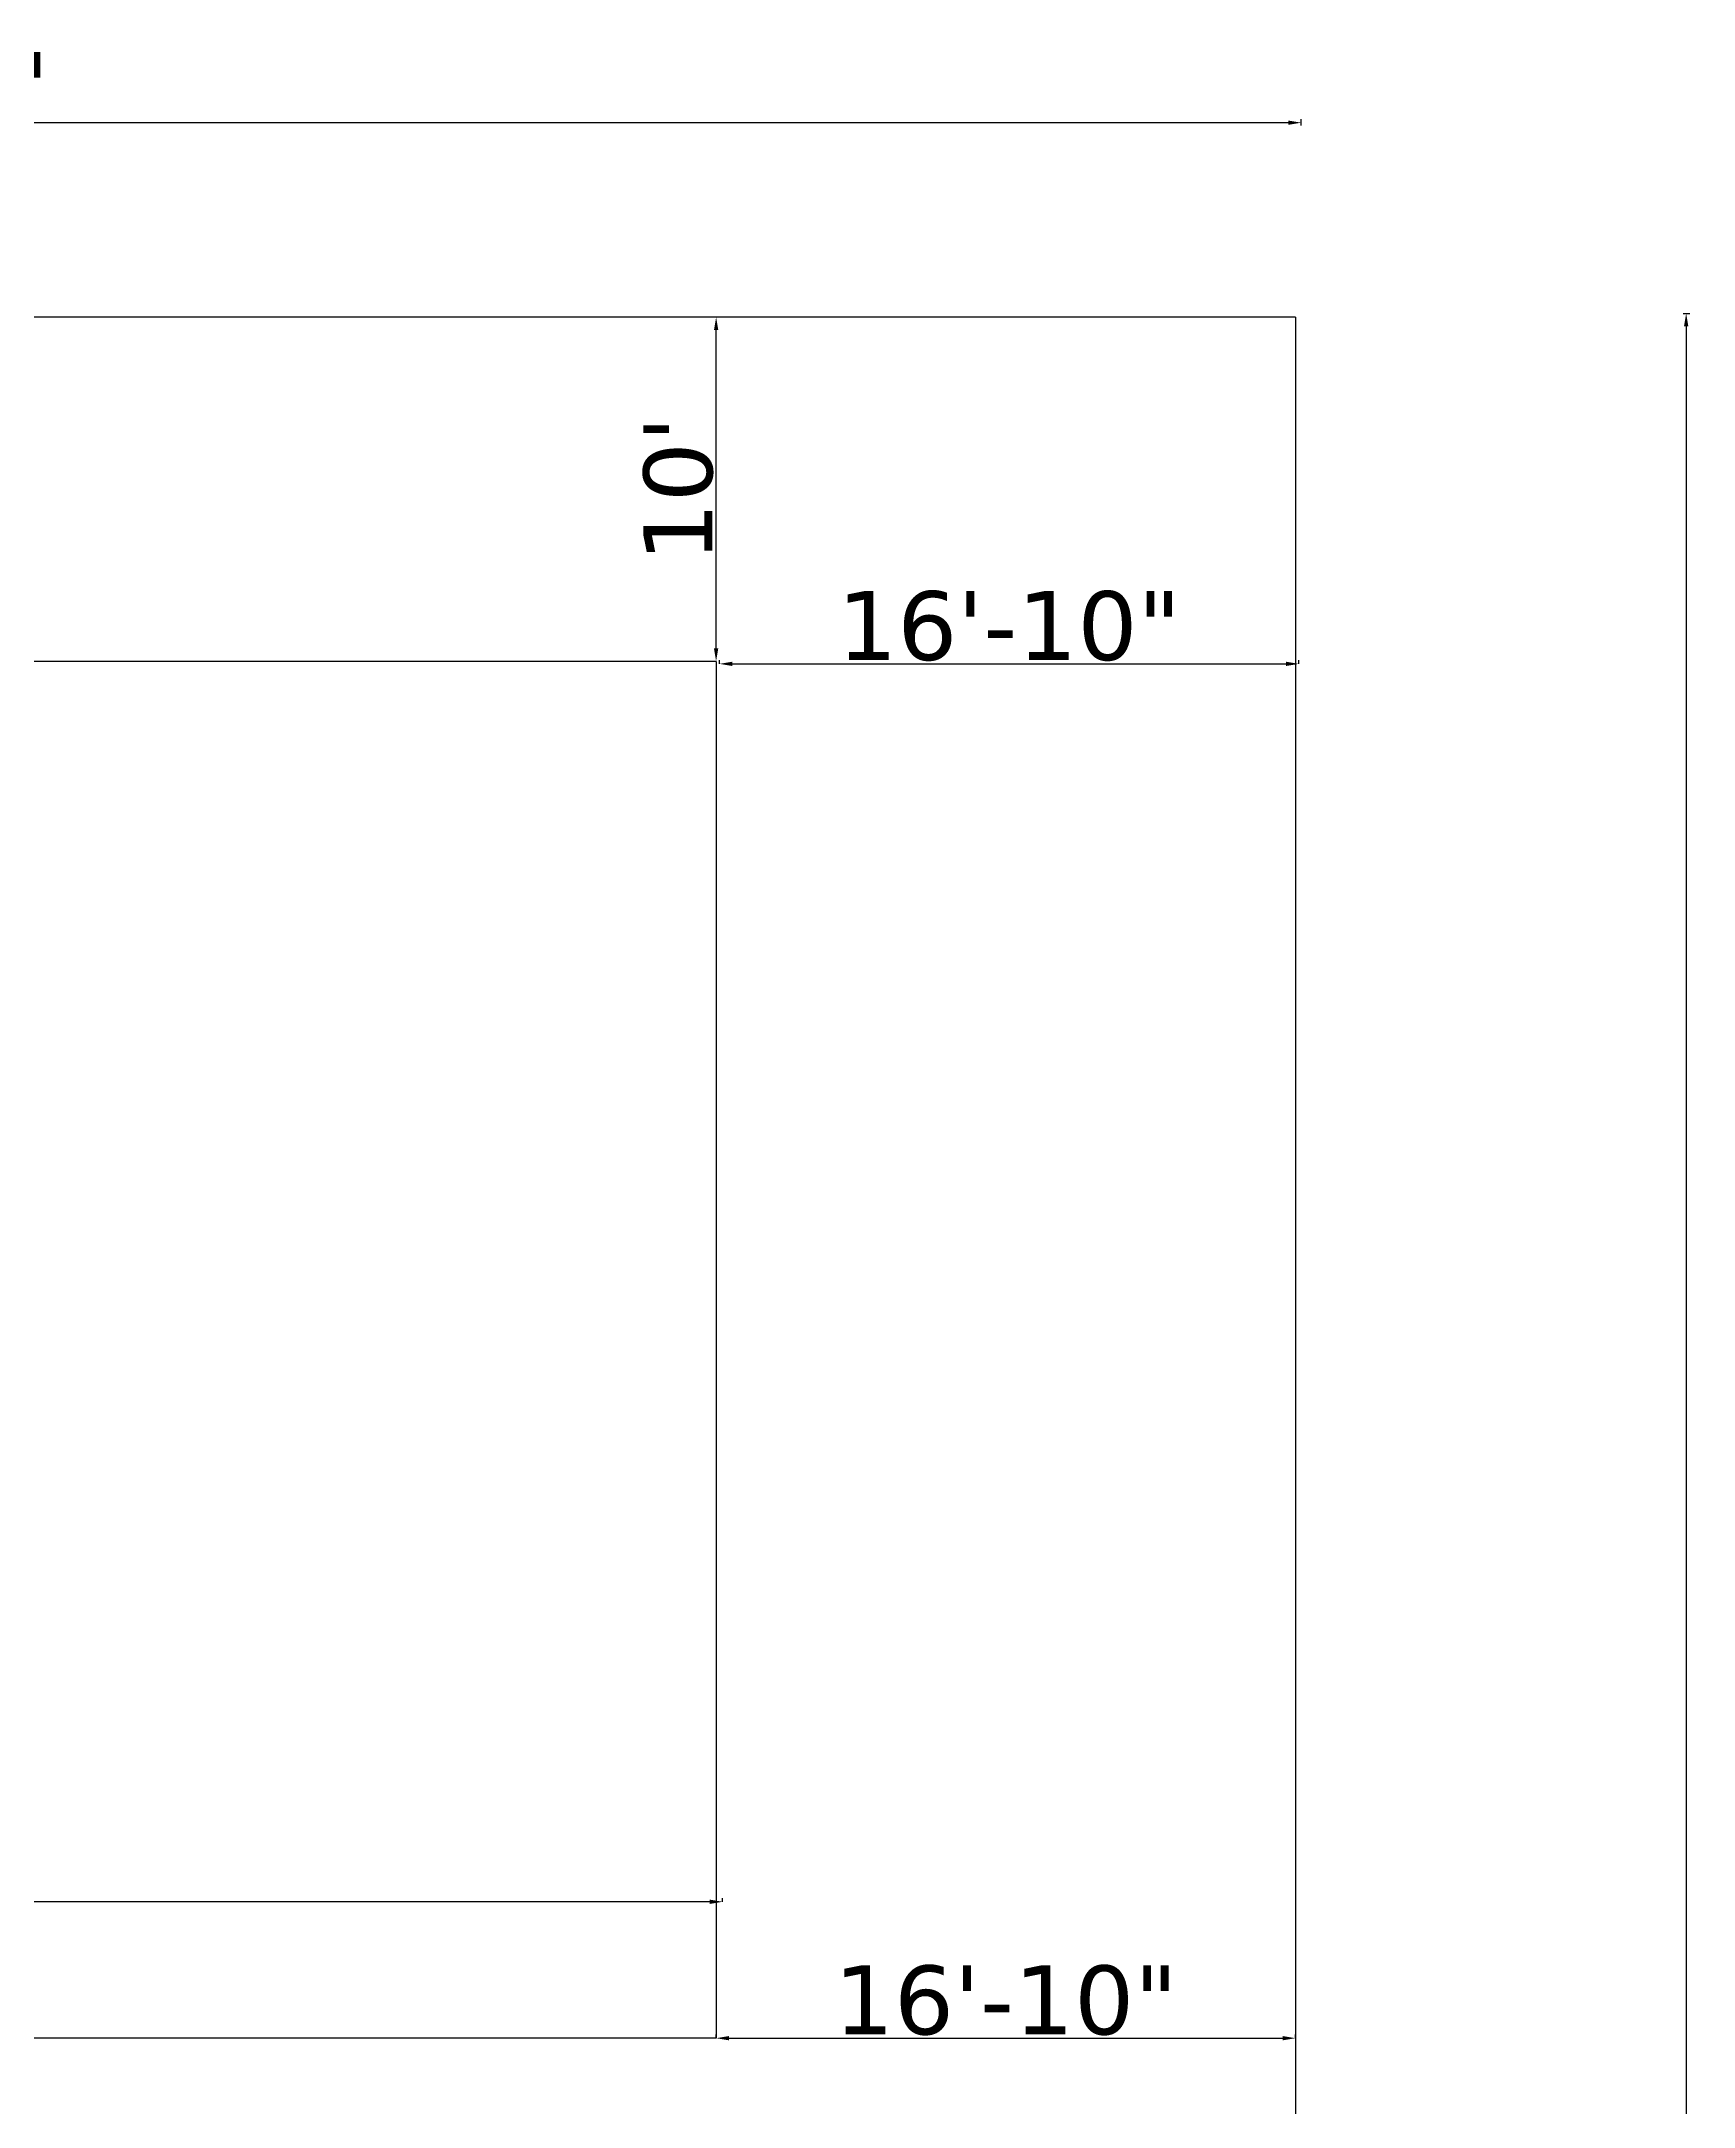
# Model space of a CAD drawing. Header units: inches. Extents: x 330 to 5800, y -1148 to 1732.
# Drawn here: x 906 to 1483, y 1012 to 1732 of the extents above; entities that cross this region are included whole.
import ezdxf

# ---------------------------------------------------------------- set-up
doc = ezdxf.new("R2010")
doc.units = ezdxf.units.IN
doc.styles.get("Standard").update_dxf_attribs({"font": 'verdana.ttf', "height": 24})
doc.dimstyles.new('ISO-25', dxfattribs={"dimtxt": 2.5, "dimasz": 4.5, "dimexe": 1.25, "dimexo": 0.625, "dimtad": 1, "dimdec": 0, "dimlunit": 4, "dimtxsty": 'Standard', "dimcen": 2.5, "dimclrd": 256, "dimadec": 0, "dimazin": 0, "dimtfac": 1, "dimtdec": 0, "dimtmove": 0, "dimatfit": 3, "dimfxl": 1, "dimfxlon": 1, "dimlwd": -1, "dimarcsym": 0})

# ---------------------------------------------------------------- blocks, each defined once
blk = doc.blocks.new('*D5')
at = {"color": 0, "lineweight": -2}
for p, q in [((421.77, 1703.06), (421.77, 1705.31)), ((1345.77, 1703.06), (1345.77, 1705.31))]:
    blk.add_line(p, q, dxfattribs=at)
blk.add_line((1341.27, 1704.06), (426.27, 1704.06))
for points in [[(426.27, 1704.81), (426.27, 1703.31), (421.77, 1704.06)], [(1341.27, 1704.81), (1341.27, 1703.31), (1345.77, 1704.06)]]:
    blk.add_solid(points)
at = {"layer": 'Defpoints', "color": 0}
for p in [(421.77, 1704.06), (421.77, 1636.28), (1345.77, 1636.28)]:
    blk.add_point(p, dxfattribs=at)
at = {"color": 0, "insert": (883.77, 1716.69), "char_height": 24, "attachment_point": 5}
blk.add_mtext("77'", dxfattribs=at)
blk = doc.blocks.new('*D9')
at = {"color": 0, "lineweight": -2}
for p, q in [((544.03, 1083.83), (544.03, 1085.08)), ((1144.03, 1083.83), (1144.03, 1085.08))]:
    blk.add_line(p, q, dxfattribs=at)
blk.add_line((1139.53, 1083.83), (548.53, 1083.83))
for points in [[(548.53, 1084.58), (548.53, 1083.08), (544.03, 1083.83)], [(1139.53, 1084.58), (1139.53, 1083.08), (1144.03, 1083.83)]]:
    blk.add_solid(points)
at = {"layer": 'Defpoints', "color": 0}
for p in [(544.03, 1083.83), (544.03, 1083.83), (1144.03, 1083.83)]:
    blk.add_point(p, dxfattribs=at)
at = {"color": 0, "insert": (844.03, 1096.95), "char_height": 24, "attachment_point": 5}
blk.add_mtext("50'", dxfattribs=at)
blk = doc.blocks.new('*D11')
at = {"color": 0, "lineweight": -2}
for p, q in [((1479, 1637.56), (1481.25, 1637.56)), ((1479, -1146.44), (1481.25, -1146.44))]:
    blk.add_line(p, q, dxfattribs=at)
blk.add_line((1480, 1633.06), (1480, -1141.94))
for points in [[(1479.25, 1633.06), (1480.75, 1633.06), (1480, 1637.56)], [(1479.25, -1141.94), (1480.75, -1141.94), (1480, -1146.44)]]:
    blk.add_solid(points)
at = {"layer": 'Defpoints', "color": 0}
for p in [(1398.68, 1637.56), (1398.68, -1146.44), (1480, -1146.44)]:
    blk.add_point(p, dxfattribs=at)
at = {"color": 0, "insert": (1466.88, 130), "char_height": 24, "attachment_point": 5, "rotation": 90}
blk.add_mtext("232'", dxfattribs=at)
blk = doc.blocks.new('*D12')
at = {"color": 0, "lineweight": -2}
for p, q in [((1141.77, 1636.28), (1140.52, 1636.28)), ((1141.77, 1516.28), (1140.52, 1516.28))]:
    blk.add_line(p, q, dxfattribs=at)
blk.add_line((1141.77, 1520.78), (1141.77, 1631.78))
for points in [[(1141.02, 1631.78), (1142.52, 1631.78), (1141.77, 1636.28)], [(1141.02, 1520.78), (1142.52, 1520.78), (1141.77, 1516.28)]]:
    blk.add_solid(points)
at = {"layer": 'Defpoints', "color": 0}
for p in [(1141.77, 1636.28), (1141.77, 1636.28), (1141.77, 1516.28)]:
    blk.add_point(p, dxfattribs=at)
at = {"color": 0, "insert": (1128.65, 1576.28), "char_height": 24, "attachment_point": 5, "rotation": 90}
blk.add_mtext("10'", dxfattribs=at)
blk = doc.blocks.new('*D16')
at = {"color": 0, "lineweight": -2}
for p, q in [((1141.77, 1036.28), (1141.77, 1037.53)), ((1343.77, 1036.28), (1343.77, 1037.53))]:
    blk.add_line(p, q, dxfattribs=at)
blk.add_line((1146.27, 1036.28), (1339.27, 1036.28))
for points in [[(1146.27, 1037.03), (1146.27, 1035.53), (1141.77, 1036.28)], [(1339.27, 1037.03), (1339.27, 1035.53), (1343.77, 1036.28)]]:
    blk.add_solid(points)
at = {"layer": 'Defpoints', "color": 0}
for p in [(1141.77, 1036.28), (1343.77, 1036.28), (1343.77, 1036.28)]:
    blk.add_point(p, dxfattribs=at)
at = {"color": 0, "insert": (1242.77, 1049.4), "char_height": 24, "attachment_point": 5}
blk.add_mtext('16\'-10"', dxfattribs=at)
blk = doc.blocks.new('*D17')
at = {"color": 0, "lineweight": -2}
for p, q in [((1142.92, 1515.4), (1142.92, 1516.65)), ((1344.92, 1515.4), (1344.92, 1516.65))]:
    blk.add_line(p, q, dxfattribs=at)
blk.add_line((1147.42, 1515.4), (1340.42, 1515.4))
for points in [[(1147.42, 1516.15), (1147.42, 1514.65), (1142.92, 1515.4)], [(1340.42, 1516.15), (1340.42, 1514.65), (1344.92, 1515.4)]]:
    blk.add_solid(points)
at = {"layer": 'Defpoints', "color": 0}
for p in [(1142.92, 1515.4), (1344.92, 1515.4), (1344.92, 1515.4)]:
    blk.add_point(p, dxfattribs=at)
at = {"color": 0, "insert": (1243.92, 1528.52), "char_height": 24, "attachment_point": 5}
blk.add_mtext('16\'-10"', dxfattribs=at)

msp = doc.modelspace()

# ---------------------------------------------------------------- linework, layer by layer
for p, q in [((1343.77, 1636.28), (421.77, 1636.28)), ((1343.77, 1636.28), (1343.77, -1147.72)), ((1141.77, 1516.28), (541.77, 1516.28)), ((1141.77, 1516.28), (1141.77, 1036.28)), ((1141.77, 1036.28), (541.77, 1036.28))]:
    msp.add_line(p, q)

# ---------------------------------------------------------------- dimensions: what is measured, and where the dimension line sits
for base, p1, p2, angle, picture, middle, dimtype in [((421.77, 1704.06), (1345.77, 1636.28), (421.77, 1636.28), 180, '*D5', (883.77, 1704.06), 161), ((1480, -1146.44), (1398.68, 1637.56), (1398.68, -1146.44), 90, '*D11', (1480, 130), 160)]:
    dim = msp.add_linear_dim(base=base, p1=p1, p2=p2, angle=angle, dimstyle='ISO-25')
    dim.commit()
    dim.dimension.update_dxf_attribs({"geometry": picture, "text_midpoint": middle, "dimtype": dimtype})
dim = msp.add_linear_dim(base=(1141.77, 1636.28), p1=(1141.77, 1516.28), p2=(1141.77, 1636.28), angle=90, dimstyle='ISO-25')
dim.commit()
dim.dimension.update_dxf_attribs({"geometry": '*D12', "text_midpoint": (1128.65, 1576.28)})
for base, p1, p2, picture, middle in [((1344.92, 1515.4), (1142.92, 1515.4), (1344.92, 1515.4), '*D17', (1243.92, 1528.52)), ((544.03, 1083.83), (1144.03, 1083.83), (544.03, 1083.83), '*D9', (844.03, 1096.95)), ((1343.77, 1036.28), (1141.77, 1036.28), (1343.77, 1036.28), '*D16', (1242.77, 1049.4))]:
    dim = msp.add_linear_dim(base=base, p1=p1, p2=p2, dimstyle='ISO-25')
    dim.commit()
    dim.dimension.update_dxf_attribs({"geometry": picture, "text_midpoint": middle})

doc.saveas('drawing.dxf')
